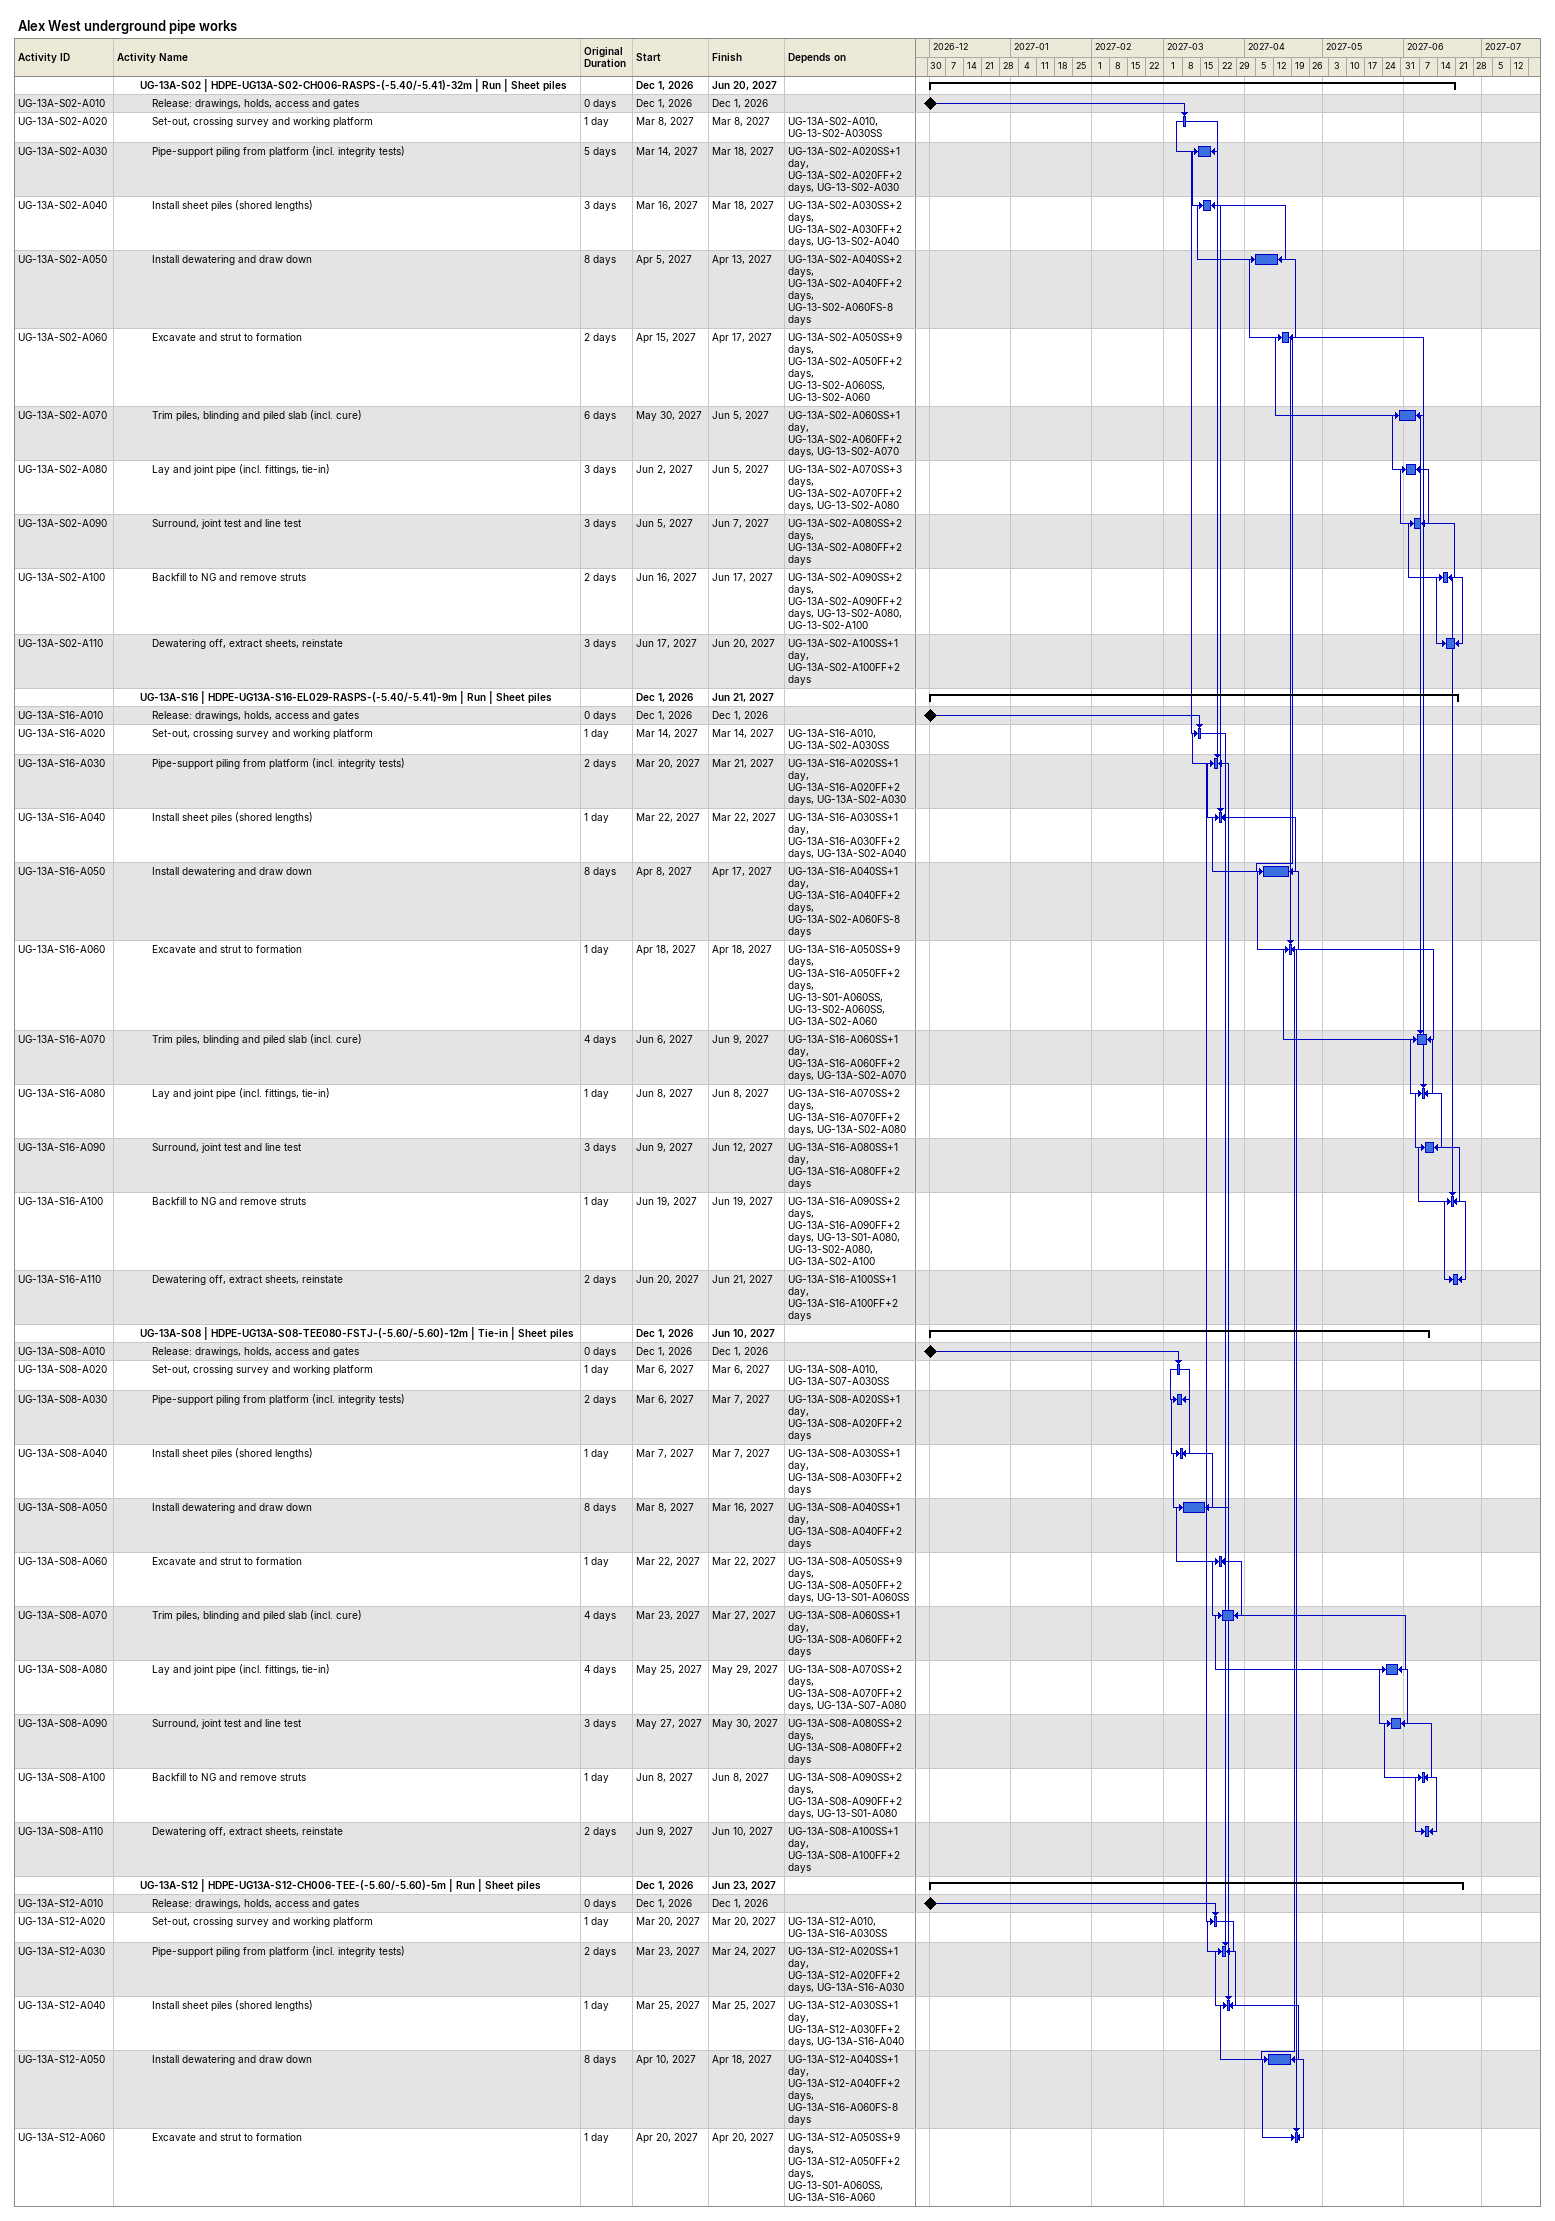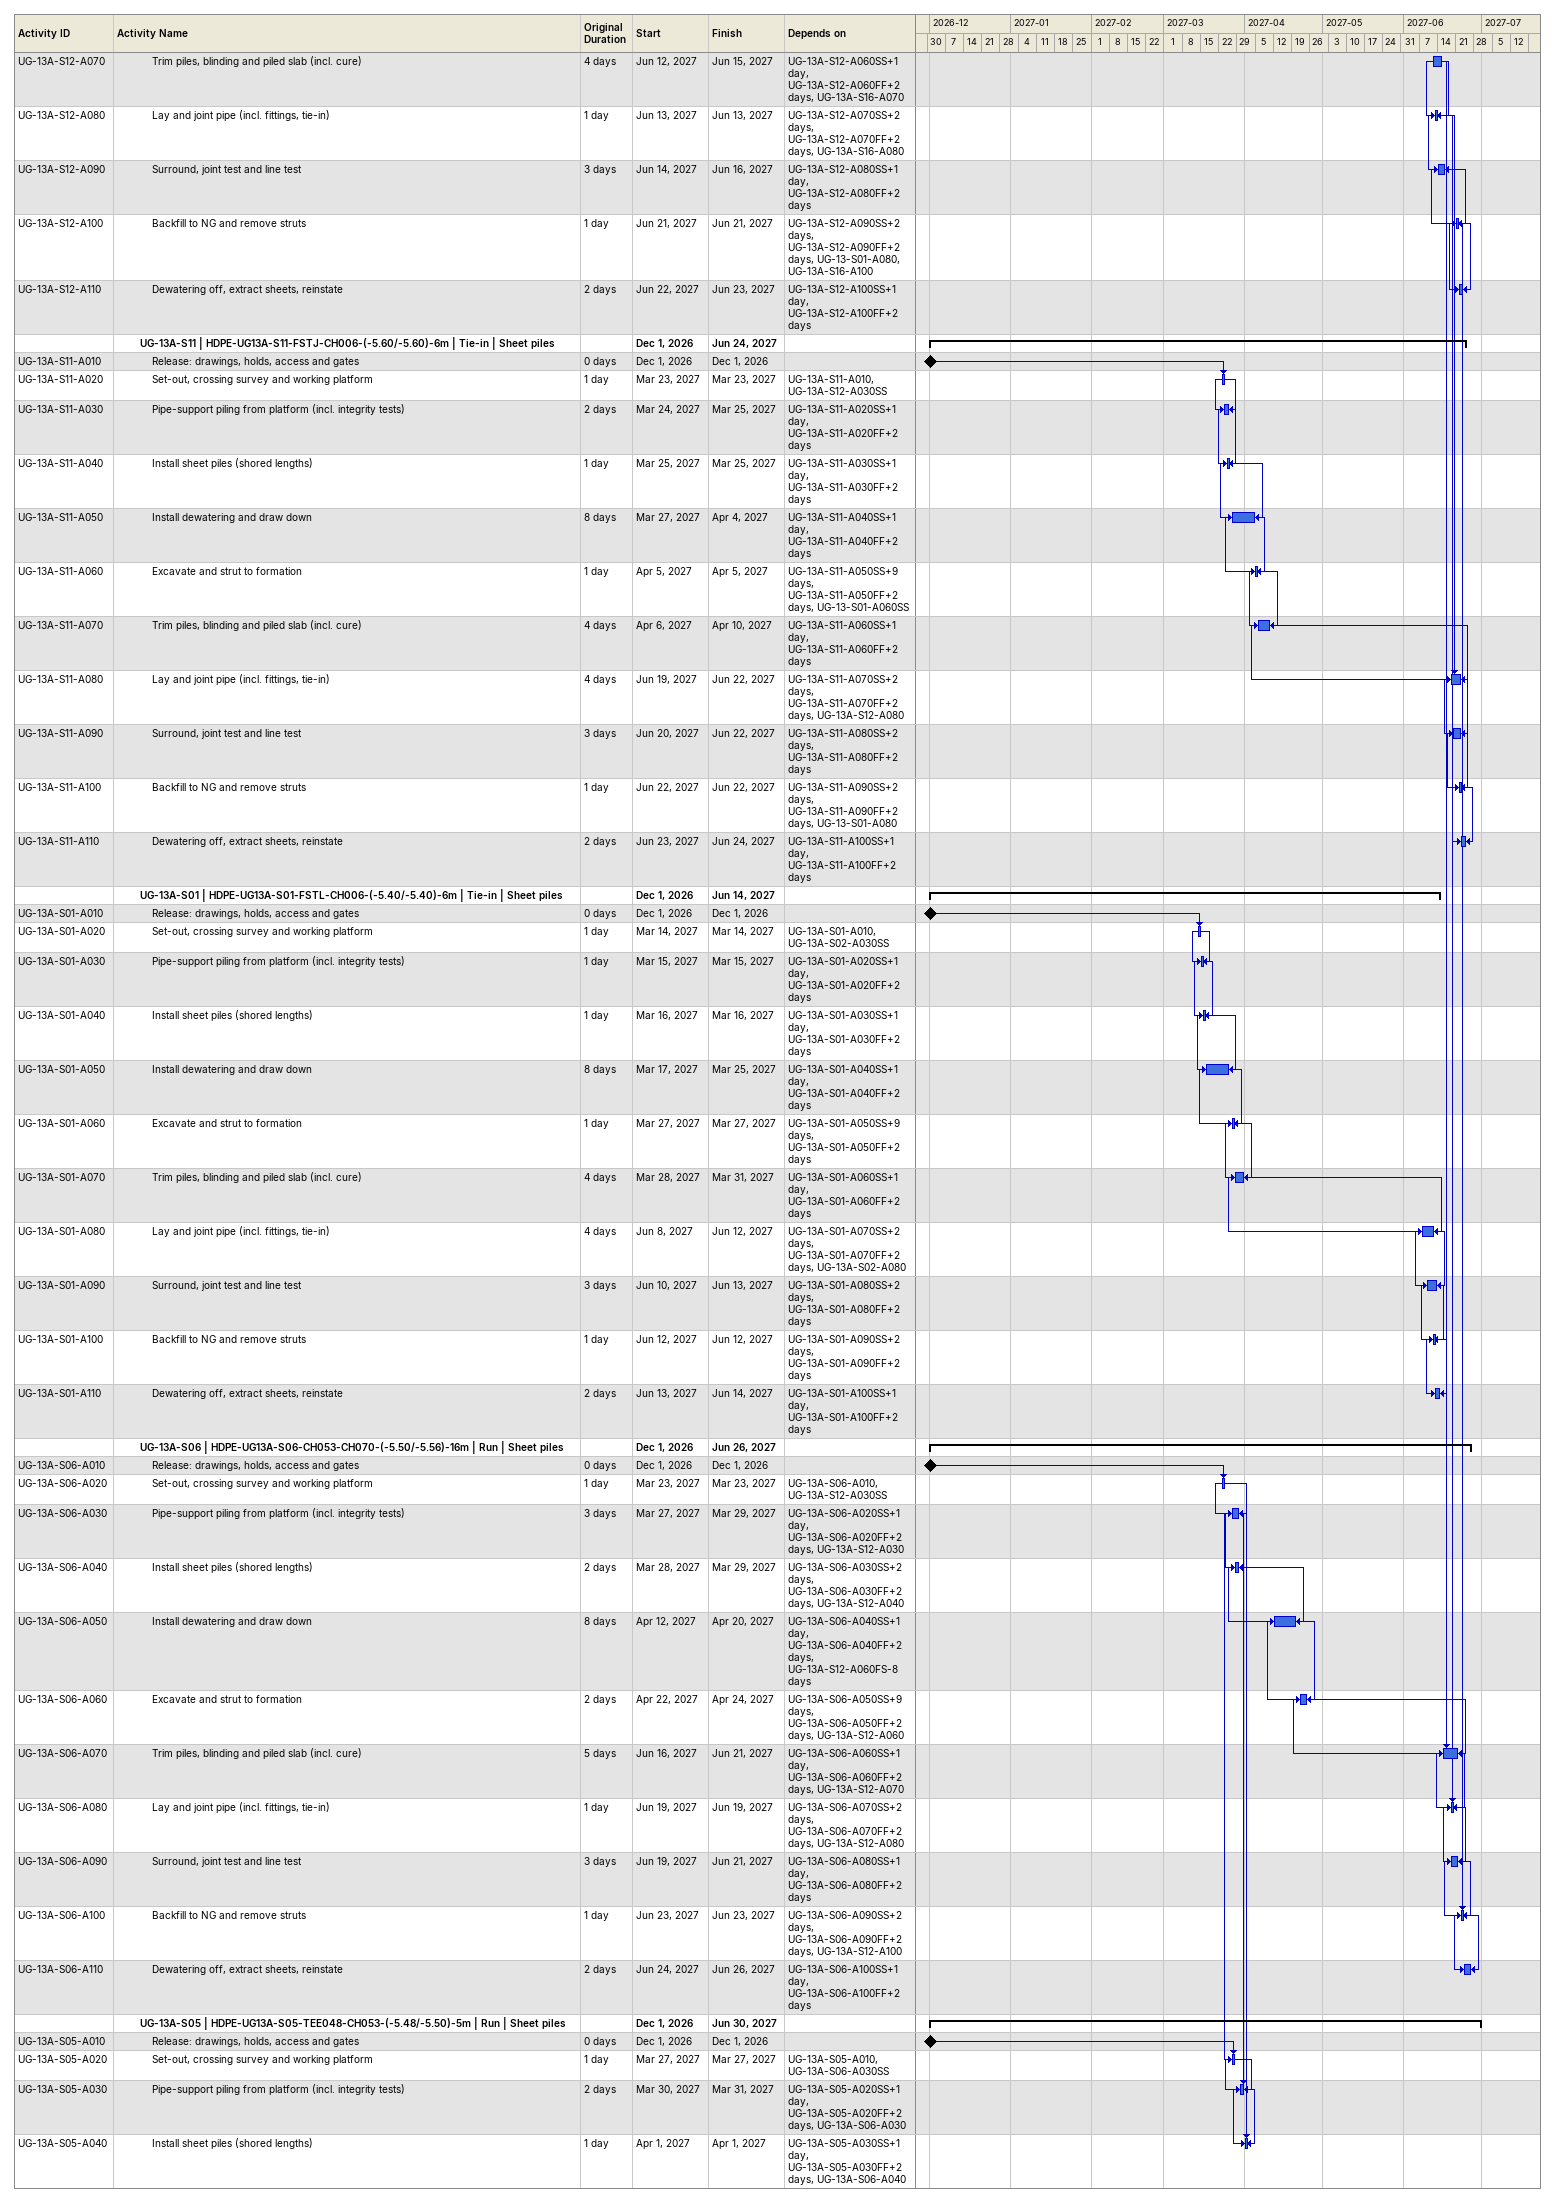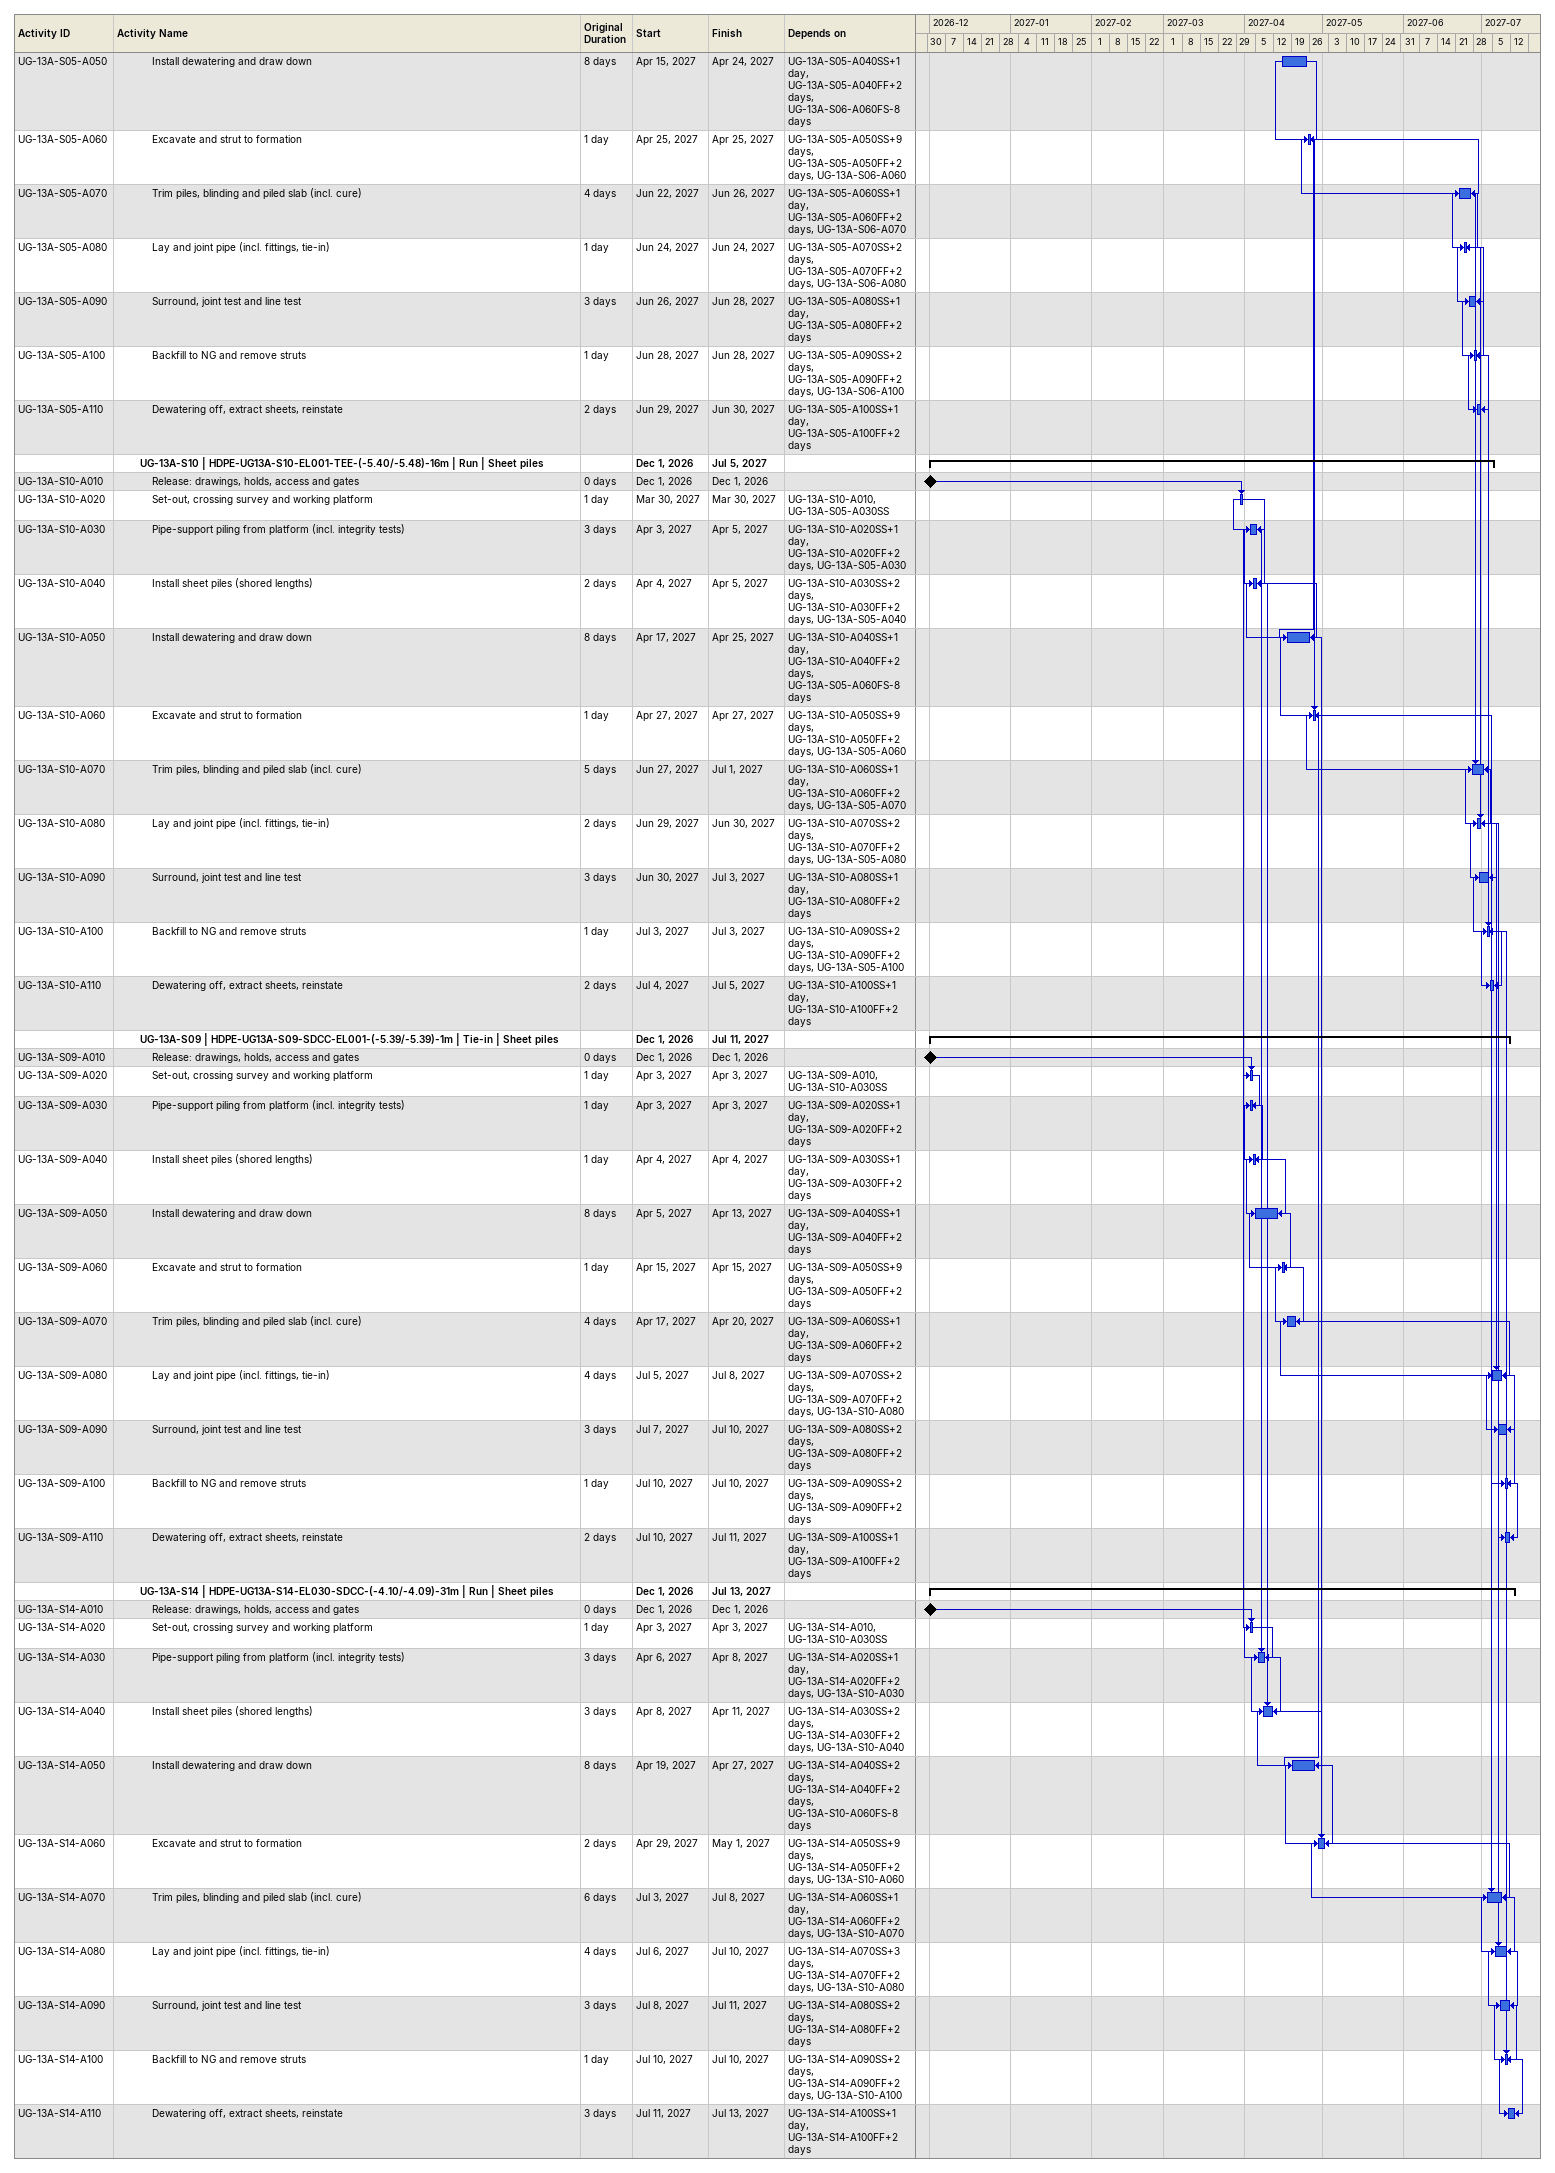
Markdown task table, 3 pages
Alex West underground pipe works

| ID | Level | Task | Original duration | Start | Finish | Predecessors |
|---|---|---|---|---|---|---|
|  | 3 | **UG-13A-S02 \| HDPE-UG13A-S02-CH006-RASPS-(-5.40/-5.41)-32m \| Run \| Sheet piles** |  | 2026-12-01 | 2027-06-20 |  |
| UG-13A-S02-A010 | 4 | Release: drawings, holds, access and gates | 0d | 2026-12-01 | 2026-12-01 |  |
| UG-13A-S02-A020 | 4 | Set-out, crossing survey and working platform | 1d | 2027-03-08 | 2027-03-08 | UG-13A-S02-A010, UG-13-S02-A030SS |
| UG-13A-S02-A030 | 4 | Pipe-support piling from platform (incl. integrity tests) | 5d | 2027-03-14 | 2027-03-18 | UG-13A-S02-A020SS+1d, UG-13A-S02-A020FF+2d, UG-13-S02-A030 |
| UG-13A-S02-A040 | 4 | Install sheet piles (shored lengths) | 3d | 2027-03-16 | 2027-03-18 | UG-13A-S02-A030SS+2d, UG-13A-S02-A030FF+2d, UG-13-S02-A040 |
| UG-13A-S02-A050 | 4 | Install dewatering and draw down | 8d | 2027-04-05 | 2027-04-13 | UG-13A-S02-A040SS+2d, UG-13A-S02-A040FF+2d, UG-13-S02-A060FS-8d |
| UG-13A-S02-A060 | 4 | Excavate and strut to formation | 2d | 2027-04-15 | 2027-04-17 | UG-13A-S02-A050SS+9d, UG-13A-S02-A050FF+2d, UG-13-S02-A060SS, UG-13-S02-A060 |
| UG-13A-S02-A070 | 4 | Trim piles, blinding and piled slab (incl. cure) | 6d | 2027-05-30 | 2027-06-05 | UG-13A-S02-A060SS+1d, UG-13A-S02-A060FF+2d, UG-13-S02-A070 |
| UG-13A-S02-A080 | 4 | Lay and joint pipe (incl. fittings, tie-in) | 3d | 2027-06-02 | 2027-06-05 | UG-13A-S02-A070SS+3d, UG-13A-S02-A070FF+2d, UG-13-S02-A080 |
| UG-13A-S02-A090 | 4 | Surround, joint test and line test | 3d | 2027-06-05 | 2027-06-07 | UG-13A-S02-A080SS+2d, UG-13A-S02-A080FF+2d |
| UG-13A-S02-A100 | 4 | Backfill to NG and remove struts | 2d | 2027-06-16 | 2027-06-17 | UG-13A-S02-A090SS+2d, UG-13A-S02-A090FF+2d, UG-13-S02-A080, UG-13-S02-A100 |
| UG-13A-S02-A110 | 4 | Dewatering off, extract sheets, reinstate | 3d | 2027-06-17 | 2027-06-20 | UG-13A-S02-A100SS+1d, UG-13A-S02-A100FF+2d |
|  | 3 | **UG-13A-S16 \| HDPE-UG13A-S16-EL029-RASPS-(-5.40/-5.41)-9m \| Run \| Sheet piles** |  | 2026-12-01 | 2027-06-21 |  |
| UG-13A-S16-A010 | 4 | Release: drawings, holds, access and gates | 0d | 2026-12-01 | 2026-12-01 |  |
| UG-13A-S16-A020 | 4 | Set-out, crossing survey and working platform | 1d | 2027-03-14 | 2027-03-14 | UG-13A-S16-A010, UG-13A-S02-A030SS |
| UG-13A-S16-A030 | 4 | Pipe-support piling from platform (incl. integrity tests) | 2d | 2027-03-20 | 2027-03-21 | UG-13A-S16-A020SS+1d, UG-13A-S16-A020FF+2d, UG-13A-S02-A030 |
| UG-13A-S16-A040 | 4 | Install sheet piles (shored lengths) | 1d | 2027-03-22 | 2027-03-22 | UG-13A-S16-A030SS+1d, UG-13A-S16-A030FF+2d, UG-13A-S02-A040 |
| UG-13A-S16-A050 | 4 | Install dewatering and draw down | 8d | 2027-04-08 | 2027-04-17 | UG-13A-S16-A040SS+1d, UG-13A-S16-A040FF+2d, UG-13A-S02-A060FS-8d |
| UG-13A-S16-A060 | 4 | Excavate and strut to formation | 1d | 2027-04-18 | 2027-04-18 | UG-13A-S16-A050SS+9d, UG-13A-S16-A050FF+2d, UG-13-S01-A060SS, UG-13-S02-A060SS, UG-13A-S02-A060 |
| UG-13A-S16-A070 | 4 | Trim piles, blinding and piled slab (incl. cure) | 4d | 2027-06-06 | 2027-06-09 | UG-13A-S16-A060SS+1d, UG-13A-S16-A060FF+2d, UG-13A-S02-A070 |
| UG-13A-S16-A080 | 4 | Lay and joint pipe (incl. fittings, tie-in) | 1d | 2027-06-08 | 2027-06-08 | UG-13A-S16-A070SS+2d, UG-13A-S16-A070FF+2d, UG-13A-S02-A080 |
| UG-13A-S16-A090 | 4 | Surround, joint test and line test | 3d | 2027-06-09 | 2027-06-12 | UG-13A-S16-A080SS+1d, UG-13A-S16-A080FF+2d |
| UG-13A-S16-A100 | 4 | Backfill to NG and remove struts | 1d | 2027-06-19 | 2027-06-19 | UG-13A-S16-A090SS+2d, UG-13A-S16-A090FF+2d, UG-13-S01-A080, UG-13-S02-A080, UG-13A-S02-A100 |
| UG-13A-S16-A110 | 4 | Dewatering off, extract sheets, reinstate | 2d | 2027-06-20 | 2027-06-21 | UG-13A-S16-A100SS+1d, UG-13A-S16-A100FF+2d |
|  | 3 | **UG-13A-S08 \| HDPE-UG13A-S08-TEE080-FSTJ-(-5.60/-5.60)-12m \| Tie-in \| Sheet piles** |  | 2026-12-01 | 2027-06-10 |  |
| UG-13A-S08-A010 | 4 | Release: drawings, holds, access and gates | 0d | 2026-12-01 | 2026-12-01 |  |
| UG-13A-S08-A020 | 4 | Set-out, crossing survey and working platform | 1d | 2027-03-06 | 2027-03-06 | UG-13A-S08-A010, UG-13A-S07-A030SS |
| UG-13A-S08-A030 | 4 | Pipe-support piling from platform (incl. integrity tests) | 2d | 2027-03-06 | 2027-03-07 | UG-13A-S08-A020SS+1d, UG-13A-S08-A020FF+2d |
| UG-13A-S08-A040 | 4 | Install sheet piles (shored lengths) | 1d | 2027-03-07 | 2027-03-07 | UG-13A-S08-A030SS+1d, UG-13A-S08-A030FF+2d |
| UG-13A-S08-A050 | 4 | Install dewatering and draw down | 8d | 2027-03-08 | 2027-03-16 | UG-13A-S08-A040SS+1d, UG-13A-S08-A040FF+2d |
| UG-13A-S08-A060 | 4 | Excavate and strut to formation | 1d | 2027-03-22 | 2027-03-22 | UG-13A-S08-A050SS+9d, UG-13A-S08-A050FF+2d, UG-13-S01-A060SS |
| UG-13A-S08-A070 | 4 | Trim piles, blinding and piled slab (incl. cure) | 4d | 2027-03-23 | 2027-03-27 | UG-13A-S08-A060SS+1d, UG-13A-S08-A060FF+2d |
| UG-13A-S08-A080 | 4 | Lay and joint pipe (incl. fittings, tie-in) | 4d | 2027-05-25 | 2027-05-29 | UG-13A-S08-A070SS+2d, UG-13A-S08-A070FF+2d, UG-13A-S07-A080 |
| UG-13A-S08-A090 | 4 | Surround, joint test and line test | 3d | 2027-05-27 | 2027-05-30 | UG-13A-S08-A080SS+2d, UG-13A-S08-A080FF+2d |
| UG-13A-S08-A100 | 4 | Backfill to NG and remove struts | 1d | 2027-06-08 | 2027-06-08 | UG-13A-S08-A090SS+2d, UG-13A-S08-A090FF+2d, UG-13-S01-A080 |
| UG-13A-S08-A110 | 4 | Dewatering off, extract sheets, reinstate | 2d | 2027-06-09 | 2027-06-10 | UG-13A-S08-A100SS+1d, UG-13A-S08-A100FF+2d |
|  | 3 | **UG-13A-S12 \| HDPE-UG13A-S12-CH006-TEE-(-5.60/-5.60)-5m \| Run \| Sheet piles** |  | 2026-12-01 | 2027-06-23 |  |
| UG-13A-S12-A010 | 4 | Release: drawings, holds, access and gates | 0d | 2026-12-01 | 2026-12-01 |  |
| UG-13A-S12-A020 | 4 | Set-out, crossing survey and working platform | 1d | 2027-03-20 | 2027-03-20 | UG-13A-S12-A010, UG-13A-S16-A030SS |
| UG-13A-S12-A030 | 4 | Pipe-support piling from platform (incl. integrity tests) | 2d | 2027-03-23 | 2027-03-24 | UG-13A-S12-A020SS+1d, UG-13A-S12-A020FF+2d, UG-13A-S16-A030 |
| UG-13A-S12-A040 | 4 | Install sheet piles (shored lengths) | 1d | 2027-03-25 | 2027-03-25 | UG-13A-S12-A030SS+1d, UG-13A-S12-A030FF+2d, UG-13A-S16-A040 |
| UG-13A-S12-A050 | 4 | Install dewatering and draw down | 8d | 2027-04-10 | 2027-04-18 | UG-13A-S12-A040SS+1d, UG-13A-S12-A040FF+2d, UG-13A-S16-A060FS-8d |
| UG-13A-S12-A060 | 4 | Excavate and strut to formation | 1d | 2027-04-20 | 2027-04-20 | UG-13A-S12-A050SS+9d, UG-13A-S12-A050FF+2d, UG-13-S01-A060SS, UG-13A-S16-A060 |
| UG-13A-S12-A070 | 4 | Trim piles, blinding and piled slab (incl. cure) | 4d | 2027-06-12 | 2027-06-15 | UG-13A-S12-A060SS+1d, UG-13A-S12-A060FF+2d, UG-13A-S16-A070 |
| UG-13A-S12-A080 | 4 | Lay and joint pipe (incl. fittings, tie-in) | 1d | 2027-06-13 | 2027-06-13 | UG-13A-S12-A070SS+2d, UG-13A-S12-A070FF+2d, UG-13A-S16-A080 |
| UG-13A-S12-A090 | 4 | Surround, joint test and line test | 3d | 2027-06-14 | 2027-06-16 | UG-13A-S12-A080SS+1d, UG-13A-S12-A080FF+2d |
| UG-13A-S12-A100 | 4 | Backfill to NG and remove struts | 1d | 2027-06-21 | 2027-06-21 | UG-13A-S12-A090SS+2d, UG-13A-S12-A090FF+2d, UG-13-S01-A080, UG-13A-S16-A100 |
| UG-13A-S12-A110 | 4 | Dewatering off, extract sheets, reinstate | 2d | 2027-06-22 | 2027-06-23 | UG-13A-S12-A100SS+1d, UG-13A-S12-A100FF+2d |
|  | 3 | **UG-13A-S11 \| HDPE-UG13A-S11-FSTJ-CH006-(-5.60/-5.60)-6m \| Tie-in \| Sheet piles** |  | 2026-12-01 | 2027-06-24 |  |
| UG-13A-S11-A010 | 4 | Release: drawings, holds, access and gates | 0d | 2026-12-01 | 2026-12-01 |  |
| UG-13A-S11-A020 | 4 | Set-out, crossing survey and working platform | 1d | 2027-03-23 | 2027-03-23 | UG-13A-S11-A010, UG-13A-S12-A030SS |
| UG-13A-S11-A030 | 4 | Pipe-support piling from platform (incl. integrity tests) | 2d | 2027-03-24 | 2027-03-25 | UG-13A-S11-A020SS+1d, UG-13A-S11-A020FF+2d |
| UG-13A-S11-A040 | 4 | Install sheet piles (shored lengths) | 1d | 2027-03-25 | 2027-03-25 | UG-13A-S11-A030SS+1d, UG-13A-S11-A030FF+2d |
| UG-13A-S11-A050 | 4 | Install dewatering and draw down | 8d | 2027-03-27 | 2027-04-04 | UG-13A-S11-A040SS+1d, UG-13A-S11-A040FF+2d |
| UG-13A-S11-A060 | 4 | Excavate and strut to formation | 1d | 2027-04-05 | 2027-04-05 | UG-13A-S11-A050SS+9d, UG-13A-S11-A050FF+2d, UG-13-S01-A060SS |
| UG-13A-S11-A070 | 4 | Trim piles, blinding and piled slab (incl. cure) | 4d | 2027-04-06 | 2027-04-10 | UG-13A-S11-A060SS+1d, UG-13A-S11-A060FF+2d |
| UG-13A-S11-A080 | 4 | Lay and joint pipe (incl. fittings, tie-in) | 4d | 2027-06-19 | 2027-06-22 | UG-13A-S11-A070SS+2d, UG-13A-S11-A070FF+2d, UG-13A-S12-A080 |
| UG-13A-S11-A090 | 4 | Surround, joint test and line test | 3d | 2027-06-20 | 2027-06-22 | UG-13A-S11-A080SS+2d, UG-13A-S11-A080FF+2d |
| UG-13A-S11-A100 | 4 | Backfill to NG and remove struts | 1d | 2027-06-22 | 2027-06-22 | UG-13A-S11-A090SS+2d, UG-13A-S11-A090FF+2d, UG-13-S01-A080 |
| UG-13A-S11-A110 | 4 | Dewatering off, extract sheets, reinstate | 2d | 2027-06-23 | 2027-06-24 | UG-13A-S11-A100SS+1d, UG-13A-S11-A100FF+2d |
|  | 3 | **UG-13A-S01 \| HDPE-UG13A-S01-FSTL-CH006-(-5.40/-5.40)-6m \| Tie-in \| Sheet piles** |  | 2026-12-01 | 2027-06-14 |  |
| UG-13A-S01-A010 | 4 | Release: drawings, holds, access and gates | 0d | 2026-12-01 | 2026-12-01 |  |
| UG-13A-S01-A020 | 4 | Set-out, crossing survey and working platform | 1d | 2027-03-14 | 2027-03-14 | UG-13A-S01-A010, UG-13A-S02-A030SS |
| UG-13A-S01-A030 | 4 | Pipe-support piling from platform (incl. integrity tests) | 1d | 2027-03-15 | 2027-03-15 | UG-13A-S01-A020SS+1d, UG-13A-S01-A020FF+2d |
| UG-13A-S01-A040 | 4 | Install sheet piles (shored lengths) | 1d | 2027-03-16 | 2027-03-16 | UG-13A-S01-A030SS+1d, UG-13A-S01-A030FF+2d |
| UG-13A-S01-A050 | 4 | Install dewatering and draw down | 8d | 2027-03-17 | 2027-03-25 | UG-13A-S01-A040SS+1d, UG-13A-S01-A040FF+2d |
| UG-13A-S01-A060 | 4 | Excavate and strut to formation | 1d | 2027-03-27 | 2027-03-27 | UG-13A-S01-A050SS+9d, UG-13A-S01-A050FF+2d |
| UG-13A-S01-A070 | 4 | Trim piles, blinding and piled slab (incl. cure) | 4d | 2027-03-28 | 2027-03-31 | UG-13A-S01-A060SS+1d, UG-13A-S01-A060FF+2d |
| UG-13A-S01-A080 | 4 | Lay and joint pipe (incl. fittings, tie-in) | 4d | 2027-06-08 | 2027-06-12 | UG-13A-S01-A070SS+2d, UG-13A-S01-A070FF+2d, UG-13A-S02-A080 |
| UG-13A-S01-A090 | 4 | Surround, joint test and line test | 3d | 2027-06-10 | 2027-06-13 | UG-13A-S01-A080SS+2d, UG-13A-S01-A080FF+2d |
| UG-13A-S01-A100 | 4 | Backfill to NG and remove struts | 1d | 2027-06-12 | 2027-06-12 | UG-13A-S01-A090SS+2d, UG-13A-S01-A090FF+2d |
| UG-13A-S01-A110 | 4 | Dewatering off, extract sheets, reinstate | 2d | 2027-06-13 | 2027-06-14 | UG-13A-S01-A100SS+1d, UG-13A-S01-A100FF+2d |
|  | 3 | **UG-13A-S06 \| HDPE-UG13A-S06-CH053-CH070-(-5.50/-5.56)-16m \| Run \| Sheet piles** |  | 2026-12-01 | 2027-06-26 |  |
| UG-13A-S06-A010 | 4 | Release: drawings, holds, access and gates | 0d | 2026-12-01 | 2026-12-01 |  |
| UG-13A-S06-A020 | 4 | Set-out, crossing survey and working platform | 1d | 2027-03-23 | 2027-03-23 | UG-13A-S06-A010, UG-13A-S12-A030SS |
| UG-13A-S06-A030 | 4 | Pipe-support piling from platform (incl. integrity tests) | 3d | 2027-03-27 | 2027-03-29 | UG-13A-S06-A020SS+1d, UG-13A-S06-A020FF+2d, UG-13A-S12-A030 |
| UG-13A-S06-A040 | 4 | Install sheet piles (shored lengths) | 2d | 2027-03-28 | 2027-03-29 | UG-13A-S06-A030SS+2d, UG-13A-S06-A030FF+2d, UG-13A-S12-A040 |
| UG-13A-S06-A050 | 4 | Install dewatering and draw down | 8d | 2027-04-12 | 2027-04-20 | UG-13A-S06-A040SS+1d, UG-13A-S06-A040FF+2d, UG-13A-S12-A060FS-8d |
| UG-13A-S06-A060 | 4 | Excavate and strut to formation | 2d | 2027-04-22 | 2027-04-24 | UG-13A-S06-A050SS+9d, UG-13A-S06-A050FF+2d, UG-13A-S12-A060 |
| UG-13A-S06-A070 | 4 | Trim piles, blinding and piled slab (incl. cure) | 5d | 2027-06-16 | 2027-06-21 | UG-13A-S06-A060SS+1d, UG-13A-S06-A060FF+2d, UG-13A-S12-A070 |
| UG-13A-S06-A080 | 4 | Lay and joint pipe (incl. fittings, tie-in) | 1d | 2027-06-19 | 2027-06-19 | UG-13A-S06-A070SS+2d, UG-13A-S06-A070FF+2d, UG-13A-S12-A080 |
| UG-13A-S06-A090 | 4 | Surround, joint test and line test | 3d | 2027-06-19 | 2027-06-21 | UG-13A-S06-A080SS+1d, UG-13A-S06-A080FF+2d |
| UG-13A-S06-A100 | 4 | Backfill to NG and remove struts | 1d | 2027-06-23 | 2027-06-23 | UG-13A-S06-A090SS+2d, UG-13A-S06-A090FF+2d, UG-13A-S12-A100 |
| UG-13A-S06-A110 | 4 | Dewatering off, extract sheets, reinstate | 2d | 2027-06-24 | 2027-06-26 | UG-13A-S06-A100SS+1d, UG-13A-S06-A100FF+2d |
|  | 3 | **UG-13A-S05 \| HDPE-UG13A-S05-TEE048-CH053-(-5.48/-5.50)-5m \| Run \| Sheet piles** |  | 2026-12-01 | 2027-06-30 |  |
| UG-13A-S05-A010 | 4 | Release: drawings, holds, access and gates | 0d | 2026-12-01 | 2026-12-01 |  |
| UG-13A-S05-A020 | 4 | Set-out, crossing survey and working platform | 1d | 2027-03-27 | 2027-03-27 | UG-13A-S05-A010, UG-13A-S06-A030SS |
| UG-13A-S05-A030 | 4 | Pipe-support piling from platform (incl. integrity tests) | 2d | 2027-03-30 | 2027-03-31 | UG-13A-S05-A020SS+1d, UG-13A-S05-A020FF+2d, UG-13A-S06-A030 |
| UG-13A-S05-A040 | 4 | Install sheet piles (shored lengths) | 1d | 2027-04-01 | 2027-04-01 | UG-13A-S05-A030SS+1d, UG-13A-S05-A030FF+2d, UG-13A-S06-A040 |
| UG-13A-S05-A050 | 4 | Install dewatering and draw down | 8d | 2027-04-15 | 2027-04-24 | UG-13A-S05-A040SS+1d, UG-13A-S05-A040FF+2d, UG-13A-S06-A060FS-8d |
| UG-13A-S05-A060 | 4 | Excavate and strut to formation | 1d | 2027-04-25 | 2027-04-25 | UG-13A-S05-A050SS+9d, UG-13A-S05-A050FF+2d, UG-13A-S06-A060 |
| UG-13A-S05-A070 | 4 | Trim piles, blinding and piled slab (incl. cure) | 4d | 2027-06-22 | 2027-06-26 | UG-13A-S05-A060SS+1d, UG-13A-S05-A060FF+2d, UG-13A-S06-A070 |
| UG-13A-S05-A080 | 4 | Lay and joint pipe (incl. fittings, tie-in) | 1d | 2027-06-24 | 2027-06-24 | UG-13A-S05-A070SS+2d, UG-13A-S05-A070FF+2d, UG-13A-S06-A080 |
| UG-13A-S05-A090 | 4 | Surround, joint test and line test | 3d | 2027-06-26 | 2027-06-28 | UG-13A-S05-A080SS+1d, UG-13A-S05-A080FF+2d |
| UG-13A-S05-A100 | 4 | Backfill to NG and remove struts | 1d | 2027-06-28 | 2027-06-28 | UG-13A-S05-A090SS+2d, UG-13A-S05-A090FF+2d, UG-13A-S06-A100 |
| UG-13A-S05-A110 | 4 | Dewatering off, extract sheets, reinstate | 2d | 2027-06-29 | 2027-06-30 | UG-13A-S05-A100SS+1d, UG-13A-S05-A100FF+2d |
|  | 3 | **UG-13A-S10 \| HDPE-UG13A-S10-EL001-TEE-(-5.40/-5.48)-16m \| Run \| Sheet piles** |  | 2026-12-01 | 2027-07-05 |  |
| UG-13A-S10-A010 | 4 | Release: drawings, holds, access and gates | 0d | 2026-12-01 | 2026-12-01 |  |
| UG-13A-S10-A020 | 4 | Set-out, crossing survey and working platform | 1d | 2027-03-30 | 2027-03-30 | UG-13A-S10-A010, UG-13A-S05-A030SS |
| UG-13A-S10-A030 | 4 | Pipe-support piling from platform (incl. integrity tests) | 3d | 2027-04-03 | 2027-04-05 | UG-13A-S10-A020SS+1d, UG-13A-S10-A020FF+2d, UG-13A-S05-A030 |
| UG-13A-S10-A040 | 4 | Install sheet piles (shored lengths) | 2d | 2027-04-04 | 2027-04-05 | UG-13A-S10-A030SS+2d, UG-13A-S10-A030FF+2d, UG-13A-S05-A040 |
| UG-13A-S10-A050 | 4 | Install dewatering and draw down | 8d | 2027-04-17 | 2027-04-25 | UG-13A-S10-A040SS+1d, UG-13A-S10-A040FF+2d, UG-13A-S05-A060FS-8d |
| UG-13A-S10-A060 | 4 | Excavate and strut to formation | 1d | 2027-04-27 | 2027-04-27 | UG-13A-S10-A050SS+9d, UG-13A-S10-A050FF+2d, UG-13A-S05-A060 |
| UG-13A-S10-A070 | 4 | Trim piles, blinding and piled slab (incl. cure) | 5d | 2027-06-27 | 2027-07-01 | UG-13A-S10-A060SS+1d, UG-13A-S10-A060FF+2d, UG-13A-S05-A070 |
| UG-13A-S10-A080 | 4 | Lay and joint pipe (incl. fittings, tie-in) | 2d | 2027-06-29 | 2027-06-30 | UG-13A-S10-A070SS+2d, UG-13A-S10-A070FF+2d, UG-13A-S05-A080 |
| UG-13A-S10-A090 | 4 | Surround, joint test and line test | 3d | 2027-06-30 | 2027-07-03 | UG-13A-S10-A080SS+1d, UG-13A-S10-A080FF+2d |
| UG-13A-S10-A100 | 4 | Backfill to NG and remove struts | 1d | 2027-07-03 | 2027-07-03 | UG-13A-S10-A090SS+2d, UG-13A-S10-A090FF+2d, UG-13A-S05-A100 |
| UG-13A-S10-A110 | 4 | Dewatering off, extract sheets, reinstate | 2d | 2027-07-04 | 2027-07-05 | UG-13A-S10-A100SS+1d, UG-13A-S10-A100FF+2d |
|  | 3 | **UG-13A-S09 \| HDPE-UG13A-S09-SDCC-EL001-(-5.39/-5.39)-1m \| Tie-in \| Sheet piles** |  | 2026-12-01 | 2027-07-11 |  |
| UG-13A-S09-A010 | 4 | Release: drawings, holds, access and gates | 0d | 2026-12-01 | 2026-12-01 |  |
| UG-13A-S09-A020 | 4 | Set-out, crossing survey and working platform | 1d | 2027-04-03 | 2027-04-03 | UG-13A-S09-A010, UG-13A-S10-A030SS |
| UG-13A-S09-A030 | 4 | Pipe-support piling from platform (incl. integrity tests) | 1d | 2027-04-03 | 2027-04-03 | UG-13A-S09-A020SS+1d, UG-13A-S09-A020FF+2d |
| UG-13A-S09-A040 | 4 | Install sheet piles (shored lengths) | 1d | 2027-04-04 | 2027-04-04 | UG-13A-S09-A030SS+1d, UG-13A-S09-A030FF+2d |
| UG-13A-S09-A050 | 4 | Install dewatering and draw down | 8d | 2027-04-05 | 2027-04-13 | UG-13A-S09-A040SS+1d, UG-13A-S09-A040FF+2d |
| UG-13A-S09-A060 | 4 | Excavate and strut to formation | 1d | 2027-04-15 | 2027-04-15 | UG-13A-S09-A050SS+9d, UG-13A-S09-A050FF+2d |
| UG-13A-S09-A070 | 4 | Trim piles, blinding and piled slab (incl. cure) | 4d | 2027-04-17 | 2027-04-20 | UG-13A-S09-A060SS+1d, UG-13A-S09-A060FF+2d |
| UG-13A-S09-A080 | 4 | Lay and joint pipe (incl. fittings, tie-in) | 4d | 2027-07-05 | 2027-07-08 | UG-13A-S09-A070SS+2d, UG-13A-S09-A070FF+2d, UG-13A-S10-A080 |
| UG-13A-S09-A090 | 4 | Surround, joint test and line test | 3d | 2027-07-07 | 2027-07-10 | UG-13A-S09-A080SS+2d, UG-13A-S09-A080FF+2d |
| UG-13A-S09-A100 | 4 | Backfill to NG and remove struts | 1d | 2027-07-10 | 2027-07-10 | UG-13A-S09-A090SS+2d, UG-13A-S09-A090FF+2d |
| UG-13A-S09-A110 | 4 | Dewatering off, extract sheets, reinstate | 2d | 2027-07-10 | 2027-07-11 | UG-13A-S09-A100SS+1d, UG-13A-S09-A100FF+2d |
|  | 3 | **UG-13A-S14 \| HDPE-UG13A-S14-EL030-SDCC-(-4.10/-4.09)-31m \| Run \| Sheet piles** |  | 2026-12-01 | 2027-07-13 |  |
| UG-13A-S14-A010 | 4 | Release: drawings, holds, access and gates | 0d | 2026-12-01 | 2026-12-01 |  |
| UG-13A-S14-A020 | 4 | Set-out, crossing survey and working platform | 1d | 2027-04-03 | 2027-04-03 | UG-13A-S14-A010, UG-13A-S10-A030SS |
| UG-13A-S14-A030 | 4 | Pipe-support piling from platform (incl. integrity tests) | 3d | 2027-04-06 | 2027-04-08 | UG-13A-S14-A020SS+1d, UG-13A-S14-A020FF+2d, UG-13A-S10-A030 |
| UG-13A-S14-A040 | 4 | Install sheet piles (shored lengths) | 3d | 2027-04-08 | 2027-04-11 | UG-13A-S14-A030SS+2d, UG-13A-S14-A030FF+2d, UG-13A-S10-A040 |
| UG-13A-S14-A050 | 4 | Install dewatering and draw down | 8d | 2027-04-19 | 2027-04-27 | UG-13A-S14-A040SS+2d, UG-13A-S14-A040FF+2d, UG-13A-S10-A060FS-8d |
| UG-13A-S14-A060 | 4 | Excavate and strut to formation | 2d | 2027-04-29 | 2027-05-01 | UG-13A-S14-A050SS+9d, UG-13A-S14-A050FF+2d, UG-13A-S10-A060 |
| UG-13A-S14-A070 | 4 | Trim piles, blinding and piled slab (incl. cure) | 6d | 2027-07-03 | 2027-07-08 | UG-13A-S14-A060SS+1d, UG-13A-S14-A060FF+2d, UG-13A-S10-A070 |
| UG-13A-S14-A080 | 4 | Lay and joint pipe (incl. fittings, tie-in) | 4d | 2027-07-06 | 2027-07-10 | UG-13A-S14-A070SS+3d, UG-13A-S14-A070FF+2d, UG-13A-S10-A080 |
| UG-13A-S14-A090 | 4 | Surround, joint test and line test | 3d | 2027-07-08 | 2027-07-11 | UG-13A-S14-A080SS+2d, UG-13A-S14-A080FF+2d |
| UG-13A-S14-A100 | 4 | Backfill to NG and remove struts | 1d | 2027-07-10 | 2027-07-10 | UG-13A-S14-A090SS+2d, UG-13A-S14-A090FF+2d, UG-13A-S10-A100 |
| UG-13A-S14-A110 | 4 | Dewatering off, extract sheets, reinstate | 3d | 2027-07-11 | 2027-07-13 | UG-13A-S14-A100SS+1d, UG-13A-S14-A100FF+2d |
